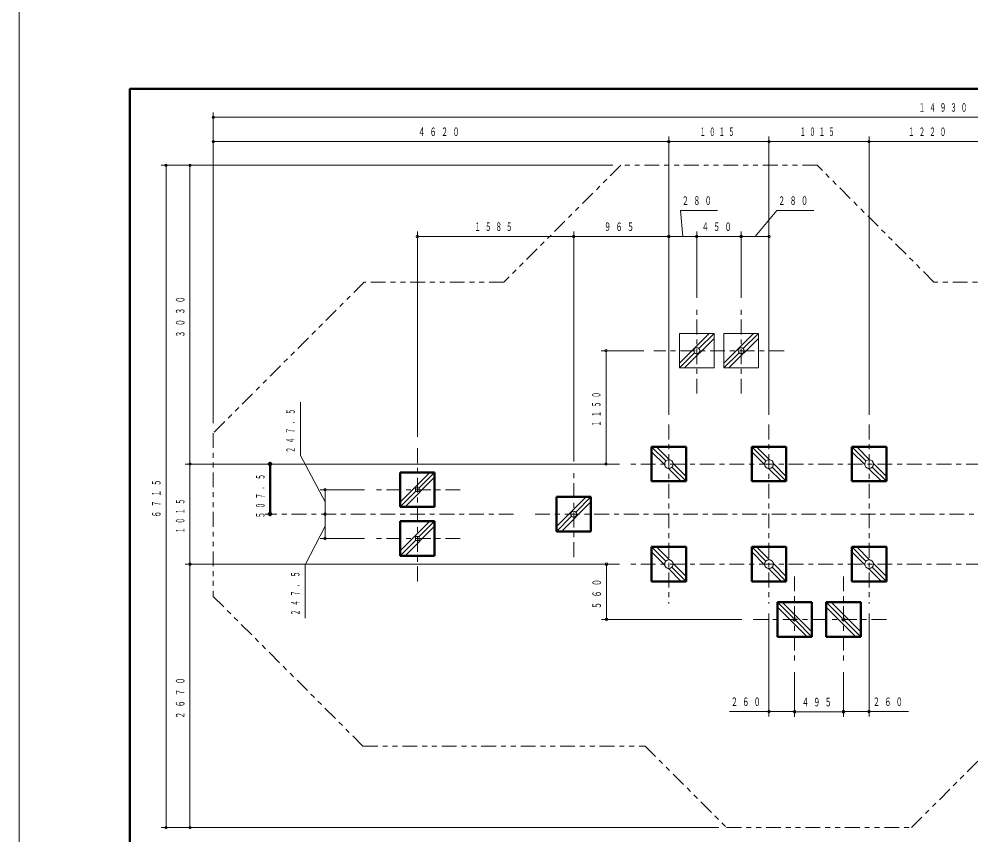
# Model space of a CAD drawing. Units: millimetres on the paper. Extents: x 6 to 426, y -599 to 292.
# Drawn here: x 5.5 to 198.5, y -473.2 to -307.8 of the extents above; entities that cross this region are included whole.
import ezdxf

# ---------------------------------------------------------------- set-up
doc = ezdxf.new("R2010")
doc.units = ezdxf.units.MM
doc.linetypes.add('USER2', pattern=[6, 3, -1, 1, -1])
doc.linetypes.add('USER3', pattern=[8, 3, -1, 1, -1, 1, -1])
for name, color, linetype, lineweight in [('0_2', 7, 'Continuous', 13), ('2D', 7, 'Continuous', 13), ('FMT', 7, 'Continuous', 50)]:
    doc.layers.add(name, color=color, linetype=linetype, lineweight=lineweight)
doc.styles.add('ＭＳ ゴシック', font='')
doc.styles.get('ＭＳ ゴシック').set_extended_font_data('MS Gothic')

msp = doc.modelspace()

# ---------------------------------------------------------------- linework, layer by layer
at = {"layer": '0_2'}
for p, q in [((44.9, -389.755), (44.9, -326.743)), ((44.9, -327.743), (45.4, -327.743)), ((343.511, -327.743), (45.4, -327.743)), ((44.9, -389.755), (44.9, -331.669)), ((137.287, -388.048), (137.287, -331.669)), ((137.287, -388.048), (137.287, -331.669)), ((157.587, -388.048), (157.587, -331.669)), ((157.587, -388.048), (157.587, -331.669)), ((177.887, -388.048), (177.887, -331.669)), ((177.887, -388.048), (177.887, -331.669)), ((44.9, -332.669), (45.4, -332.669)), ((45.4, -332.669), (136.787, -332.669)), ((137.287, -332.669), (136.787, -332.669)), ((137.287, -332.669), (137.787, -332.669)), ((137.787, -332.669), (157.087, -332.669)), ((157.587, -332.669), (157.087, -332.669)), ((157.587, -332.669), (158.087, -332.669)), ((158.087, -332.669), (177.387, -332.669)), ((177.887, -332.669), (177.387, -332.669)), ((177.887, -332.669), (178.387, -332.669)), ((178.387, -332.669), (201.771, -332.669)), ((125.945, -337.472), (34.32, -337.472)), ((35.32, -337.472), (35.32, -337.972)), ((125.525, -337.472), (39.17, -337.472)), ((40.17, -337.472), (40.17, -337.972)), ((35.32, -337.972), (35.32, -471.249)), ((40.17, -337.972), (40.17, -397.548)), ((140.112, -351.916), (139.645, -346.616)), ((139.645, -346.616), (147.16, -346.616)), ((154.762, -351.916), (159.172, -346.616)), ((159.172, -346.616), (166.686, -346.616)), ((86.287, -392.547), (86.287, -350.918)), ((117.987, -397.497), (117.987, -350.918)), ((117.987, -397.497), (117.987, -350.918)), ((137.287, -388.048), (137.287, -350.916)), ((137.287, -388.048), (137.287, -350.918)), ((142.937, -364.368), (142.937, -350.916)), ((142.937, -364.368), (142.937, -350.916)), ((151.937, -364.368), (151.937, -350.916)), ((151.937, -364.368), (151.937, -350.916)), ((157.587, -388.048), (157.587, -350.916)), ((86.287, -351.918), (86.787, -351.918)), ((86.787, -351.918), (117.487, -351.918)), ((117.987, -351.918), (117.487, -351.918)), ((117.987, -351.918), (118.487, -351.918)), ((118.487, -351.918), (136.787, -351.918)), ((137.287, -351.918), (136.787, -351.918)), ((137.287, -351.916), (137.787, -351.916)), ((137.787, -351.916), (142.437, -351.916)), ((142.937, -351.916), (142.437, -351.916)), ((142.937, -351.916), (143.437, -351.916)), ((143.437, -351.916), (151.437, -351.916)), ((151.937, -351.916), (151.437, -351.916)), ((151.937, -351.916), (152.437, -351.916)), ((152.437, -351.916), (157.087, -351.916)), ((157.587, -351.916), (157.087, -351.916)), ((145.449, -371.568), (139.437, -377.58)), ((139.437, -378.568), (139.437, -371.568)), ((139.437, -371.568), (146.437, -371.568)), ((146.437, -372.56), (140.429, -378.568)), ((146.437, -371.568), (143.366, -374.641)), ((146.437, -378.568), (146.437, -371.568)), ((148.437, -378.568), (148.437, -371.568)), ((148.437, -371.568), (155.437, -371.568)), ((154.449, -371.568), (148.437, -377.58)), ((155.437, -372.56), (149.429, -378.568)), ((155.437, -371.568), (152.366, -374.641)), ((155.437, -378.568), (155.437, -371.568)), ((132.237, -375.068), (123.54, -375.068)), ((124.54, -375.068), (124.54, -375.568)), ((124.54, -397.548), (124.54, -375.568)), ((142.513, -375.494), (139.439, -378.568)), ((151.513, -375.494), (148.439, -378.568)), ((146.437, -378.568), (139.437, -378.568)), ((155.437, -378.568), (148.437, -378.568)), ((62.546, -385.528), (62.546, -396.328)), ((133.787, -394.548), (136.658, -397.418)), ((133.787, -395.537), (136.404, -398.154)), ((134.777, -394.548), (137.394, -397.164)), ((154.087, -394.548), (156.958, -397.418)), ((154.087, -395.537), (156.703, -398.154)), ((155.077, -394.548), (157.693, -397.164)), ((174.387, -394.548), (177.257, -397.418)), ((174.387, -395.537), (177.003, -398.154)), ((175.377, -394.548), (177.993, -397.164)), ((40.17, -398.048), (40.17, -397.548)), ((62.546, -396.328), (67.555, -405.722)), ((124.54, -398.048), (124.54, -397.548)), ((127.287, -398.048), (39.17, -398.048)), ((127.287, -398.048), (39.17, -398.048)), ((40.17, -398.048), (40.17, -398.548)), ((40.17, -417.847), (40.17, -398.548)), ((125.787, -398.048), (55.408, -398.048)), ((127.287, -398.048), (123.54, -398.048)), ((137.181, -398.931), (139.797, -401.548)), ((137.917, -398.677), (140.787, -401.548)), ((138.171, -397.941), (140.787, -400.558)), ((157.481, -398.931), (160.097, -401.548)), ((158.216, -398.677), (161.087, -401.548)), ((158.47, -397.941), (161.087, -400.558)), ((177.78, -398.931), (180.397, -401.548)), ((178.516, -398.677), (181.387, -401.548)), ((178.77, -397.941), (181.387, -400.558)), ((88.797, -399.748), (82.787, -405.758)), ((89.787, -400.737), (83.777, -406.748)), ((89.787, -399.748), (86.667, -402.868)), ((75.587, -403.248), (66.555, -403.248)), ((67.555, -403.248), (67.555, -403.748)), ((67.555, -407.697), (67.555, -403.748)), ((85.907, -403.627), (82.787, -406.748)), ((120.499, -404.697), (114.487, -410.71)), ((121.487, -404.697), (118.416, -407.771)), ((121.487, -405.69), (115.479, -411.697)), ((67.555, -408.197), (67.555, -407.697)), ((67.555, -408.197), (67.555, -408.697)), ((67.555, -408.697), (67.555, -412.648)), ((117.563, -408.624), (114.489, -411.697)), ((63.5, -418.495), (67.555, -410.672)), ((88.797, -409.648), (82.787, -415.658)), ((89.787, -410.637), (83.777, -416.648)), ((89.787, -409.648), (86.667, -412.768)), ((67.555, -413.148), (67.555, -412.648)), ((75.587, -413.148), (66.555, -413.148)), ((85.907, -413.527), (82.787, -416.648)), ((133.787, -414.847), (136.658, -417.718)), ((134.777, -414.847), (137.394, -417.464)), ((154.087, -414.847), (156.958, -417.718)), ((155.077, -414.847), (157.693, -417.464)), ((174.387, -414.847), (177.257, -417.718)), ((175.377, -414.847), (177.993, -417.464)), ((133.787, -415.837), (136.404, -418.454)), ((154.087, -415.837), (156.703, -418.454)), ((174.387, -415.837), (177.003, -418.454)), ((127.287, -418.347), (39.17, -418.347)), ((127.287, -418.347), (39.17, -418.347)), ((40.17, -418.347), (40.17, -417.847)), ((40.17, -418.347), (40.17, -418.847)), ((40.17, -418.847), (40.17, -471.249)), ((63.5, -429.295), (63.5, -418.495)), ((127.287, -418.347), (123.63, -418.347)), ((124.63, -418.347), (124.63, -418.847)), ((124.63, -418.847), (124.63, -429.047)), ((138.171, -418.241), (140.787, -420.857)), ((158.47, -418.241), (161.087, -420.857)), ((178.77, -418.241), (181.387, -420.857)), ((137.181, -419.231), (139.797, -421.847)), ((137.917, -418.977), (140.787, -421.847)), ((157.481, -419.231), (160.097, -421.847)), ((158.216, -418.977), (161.087, -421.847)), ((177.78, -419.231), (180.397, -421.847)), ((178.516, -418.977), (181.387, -421.847)), ((159.287, -426.047), (162.551, -429.311)), ((160.277, -426.047), (166.287, -432.057)), ((169.187, -426.047), (172.451, -429.311)), ((170.177, -426.047), (176.187, -432.057)), ((157.587, -428.347), (157.587, -449.221)), ((159.287, -427.037), (165.297, -433.047)), ((169.187, -427.037), (175.197, -433.047)), ((177.887, -428.347), (177.887, -449.221)), ((152.087, -429.547), (123.63, -429.547)), ((124.63, -429.547), (124.63, -429.047)), ((163.023, -429.783), (166.287, -433.047)), ((172.923, -429.783), (176.187, -433.047)), ((162.787, -440.247), (162.787, -449.221)), ((162.787, -440.247), (162.787, -449.293)), ((172.687, -440.247), (172.687, -449.221)), ((172.687, -440.247), (172.687, -449.293)), ((157.587, -448.221), (149.573, -448.221)), ((157.587, -448.221), (158.087, -448.221)), ((162.287, -448.221), (158.087, -448.221)), ((162.787, -448.221), (162.287, -448.221)), ((162.787, -448.293), (163.287, -448.293)), ((163.287, -448.293), (172.187, -448.293)), ((172.687, -448.293), (172.187, -448.293)), ((172.687, -448.221), (173.187, -448.221)), ((173.187, -448.221), (177.387, -448.221)), ((177.887, -448.221), (177.387, -448.221)), ((177.887, -448.221), (185.901, -448.221)), ((147.41, -471.749), (34.32, -471.749)), ((35.32, -471.749), (35.32, -471.249)), ((146.99, -471.749), (39.17, -471.749)), ((40.17, -471.749), (40.17, -471.249))]:
    msp.add_line(p, q, dxfattribs=at)
at = {"layer": '0_2', "color": 140, "linetype": 'USER3'}
for p, q in [((127.525, -337.472), (103.839, -361.159)), ((167.349, -337.472), (127.525, -337.472)), ((191.035, -361.159), (167.349, -337.472)), ((75.496, -361.159), (44.9, -391.755)), ((103.839, -361.159), (75.496, -361.159)), ((237.85, -361.159), (191.035, -361.159)), ((44.9, -391.755), (44.9, -424.892)), ((44.9, -424.892), (75.244, -455.236)), ((75.244, -455.236), (132.477, -455.236)), ((132.477, -455.236), (148.99, -471.749)), ((186.483, -471.749), (202.996, -455.236)), ((148.99, -471.749), (186.483, -471.749))]:
    msp.add_line(p, q, dxfattribs=at)
at = {"layer": '0_2', "linetype": 'USER2'}
for p, q in [((142.937, -383.767), (142.937, -366.368)), ((151.937, -383.767), (151.937, -366.368)), ((160.637, -375.068), (134.237, -375.068)), ((137.287, -390.048), (137.287, -426.347)), ((157.587, -390.048), (157.587, -426.347)), ((177.887, -390.048), (177.887, -426.347)), ((86.287, -421.847), (86.287, -394.547)), ((117.987, -416.897), (117.987, -399.497)), ((230.57, -398.048), (129.287, -398.048)), ((94.987, -403.248), (77.587, -403.248)), ((105.787, -408.197), (55.408, -408.197)), ((105.787, -408.197), (66.555, -408.197)), ((105.787, -408.197), (66.555, -408.197)), ((311.161, -408.197), (109.287, -408.197)), ((94.987, -413.148), (77.587, -413.148)), ((230.57, -418.347), (129.287, -418.347)), ((162.787, -420.847), (162.787, -438.247)), ((172.687, -420.847), (172.687, -438.247)), ((181.387, -429.547), (154.087, -429.547))]:
    msp.add_line(p, q, dxfattribs=at)
at = {"layer": '0_2', "color": 140, "lineweight": 50}
for p, q in [((140.787, -394.548), (133.787, -394.548)), ((133.787, -401.548), (133.787, -394.548)), ((140.787, -394.548), (140.787, -401.548)), ((161.087, -394.548), (154.087, -394.548)), ((154.087, -401.548), (154.087, -394.548)), ((161.087, -394.548), (161.087, -401.548)), ((181.387, -394.548), (174.387, -394.548)), ((174.387, -401.548), (174.387, -394.548)), ((181.387, -394.548), (181.387, -401.548)), ((56.408, -398.048), (56.408, -398.548)), ((56.408, -407.697), (56.408, -398.548)), ((82.787, -406.748), (82.787, -399.748)), ((82.787, -399.748), (89.787, -399.748)), ((89.787, -406.748), (89.787, -399.748)), ((140.787, -401.548), (133.787, -401.548)), ((161.087, -401.548), (154.087, -401.548)), ((181.387, -401.548), (174.387, -401.548)), ((114.487, -411.697), (114.487, -404.697)), ((114.487, -404.697), (121.487, -404.697)), ((121.487, -411.697), (121.487, -404.697)), ((89.787, -406.748), (82.787, -406.748)), ((56.408, -408.197), (56.408, -407.697)), ((82.787, -416.648), (82.787, -409.648)), ((82.787, -409.648), (89.787, -409.648)), ((89.787, -416.648), (89.787, -409.648)), ((121.487, -411.697), (114.487, -411.697)), ((140.787, -414.847), (133.787, -414.847)), ((133.787, -421.847), (133.787, -414.847)), ((140.787, -414.847), (140.787, -421.847)), ((161.087, -414.847), (154.087, -414.847)), ((154.087, -421.847), (154.087, -414.847)), ((161.087, -414.847), (161.087, -421.847)), ((181.387, -414.847), (174.387, -414.847)), ((174.387, -421.847), (174.387, -414.847)), ((181.387, -414.847), (181.387, -421.847)), ((89.787, -416.648), (82.787, -416.648)), ((140.787, -421.847), (133.787, -421.847)), ((161.087, -421.847), (154.087, -421.847)), ((181.387, -421.847), (174.387, -421.847)), ((166.287, -426.047), (159.287, -426.047)), ((159.287, -433.047), (159.287, -426.047)), ((166.287, -426.047), (166.287, -433.047)), ((176.187, -426.047), (169.187, -426.047)), ((169.187, -433.047), (169.187, -426.047)), ((176.187, -426.047), (176.187, -433.047)), ((166.287, -433.047), (159.287, -433.047)), ((176.187, -433.047), (169.187, -433.047))]:
    msp.add_line(p, q, dxfattribs=at)
at = {"layer": '0_2'}
for points in [[(86.667, -402.868), (85.907, -402.868), (85.907, -403.628), (86.667, -403.628)], [(86.667, -412.768), (85.907, -412.768), (85.907, -413.528), (86.667, -413.528)]]:
    msp.add_lwpolyline(points, close=True, dxfattribs=at)
for centre, radius in [((44.9, -327.743), 0.25), ((44.9, -332.669), 0.25), ((137.287, -332.669), 0.25), ((137.287, -332.669), 0.25), ((157.587, -332.669), 0.25), ((157.587, -332.669), 0.25), ((177.887, -332.669), 0.25), ((177.887, -332.669), 0.25), ((35.32, -337.472), 0.25), ((40.17, -337.472), 0.25), ((86.287, -351.918), 0.25), ((117.987, -351.918), 0.25), ((117.987, -351.918), 0.25), ((137.287, -351.916), 0.25), ((137.287, -351.918), 0.25), ((142.937, -351.916), 0.25), ((142.937, -351.916), 0.25), ((151.937, -351.916), 0.25), ((151.937, -351.916), 0.25), ((157.587, -351.916), 0.25), ((142.937, -375.068), 0.603), ((151.937, -375.068), 0.603), ((124.54, -375.068), 0.25), ((137.287, -398.048), 0.89), ((157.587, -398.048), 0.89), ((177.887, -398.048), 0.89), ((40.17, -398.048), 0.25), ((40.17, -398.048), 0.25), ((124.54, -398.048), 0.25), ((67.555, -403.248), 0.25), ((67.555, -408.197), 0.25), ((67.555, -408.197), 0.25), ((117.987, -408.197), 0.603), ((67.555, -413.148), 0.25), ((40.17, -418.347), 0.25), ((40.17, -418.347), 0.25), ((124.63, -418.347), 0.25), ((137.287, -418.347), 0.89), ((157.587, -418.347), 0.89), ((177.887, -418.347), 0.89), ((124.63, -429.547), 0.25), ((162.787, -429.547), 0.335), ((172.687, -429.547), 0.335), ((157.587, -448.221), 0.25), ((162.787, -448.221), 0.25), ((162.787, -448.293), 0.25), ((172.687, -448.221), 0.25), ((172.687, -448.293), 0.25), ((177.887, -448.221), 0.25), ((35.32, -471.749), 0.25), ((40.17, -471.749), 0.25)]:
    msp.add_circle(centre, radius, dxfattribs=at)
at = {"layer": '0_2', "color": 140, "lineweight": 50}
for centre in [(56.408, -398.048), (56.408, -408.197)]:
    msp.add_circle(centre, 0.25, dxfattribs=at)
at = {"layer": '2D'}
msp.add_line((5.5, -302), (5.5, -599), dxfattribs=at)
at = {"layer": 'FMT'}
msp.add_lwpolyline([(28, -579), (28, -322), (403, -322), (403, -579)], close=True, dxfattribs=at)

# ---------------------------------------------------------------- texts
at = {"layer": '0_2', "char_height": 1.686, "attachment_point": 5, "style": 'ＭＳ ゴシック'}
for s, insert in [('\\T1.64;\\W0.55;１４９３０', (193.305, -325.793)), ('\\T1.64;\\W0.6;４６２０', (91.094, -330.719)), ('\\T1.64;\\W0.5;１０１５', (147.437, -330.719)), ('\\T1.64;\\W0.5;１０１５', (167.737, -330.719)), ('\\T1.64;\\W0.55;１２２０', (190.079, -330.719)), ('\\T1.64;\\W0.6;２８０', (143.402, -344.666)), ('\\T1.64;\\W0.6;２８０', (162.929, -344.666)), ('\\T1.64;\\W0.55;１５８５', (102.137, -349.968)), ('\\T1.64;\\W0.6;９６５', (127.637, -349.968)), ('\\T1.64;\\W0.6;４５０', (147.437, -349.966)), ('\\T1.64;\\W0.6;２６０', (153.33, -446.271)), ('\\T1.64;\\W0.6;４９５', (167.737, -446.343)), ('\\T1.64;\\W0.6;２６０', (182.144, -446.271))]:
    msp.add_mtext(s, dxfattribs=dict(at, insert=insert))
at = {"layer": '0_2', "char_height": 1.686, "attachment_point": 5, "rotation": 90, "style": 'ＭＳ ゴシック'}
for s, insert in [('\\T1.64;\\W0.6;３０３０', (38.22, -367.76)), ('\\T1.64;\\W0.5;１１５０', (122.59, -386.558)), ('\\T1.64;\\W0.5;２４７．５', (60.596, -390.928)), ('\\T1.64;\\W0.5;５０７．５', (54.458, -404.146)), ('\\T1.64;\\W0.55;６７１５', (33.37, -404.611)), ('\\T1.64;\\W0.5;１０１５', (38.22, -408.197)), ('\\T1.64;\\W0.5;２４７．５', (61.55, -423.895)), ('\\T1.64;\\W0.6;５６０', (122.68, -423.947)), ('\\T1.64;\\W0.6;２６７０', (38.22, -445.048))]:
    msp.add_mtext(s, dxfattribs=dict(at, insert=insert))

doc.saveas('drawing.dxf')
